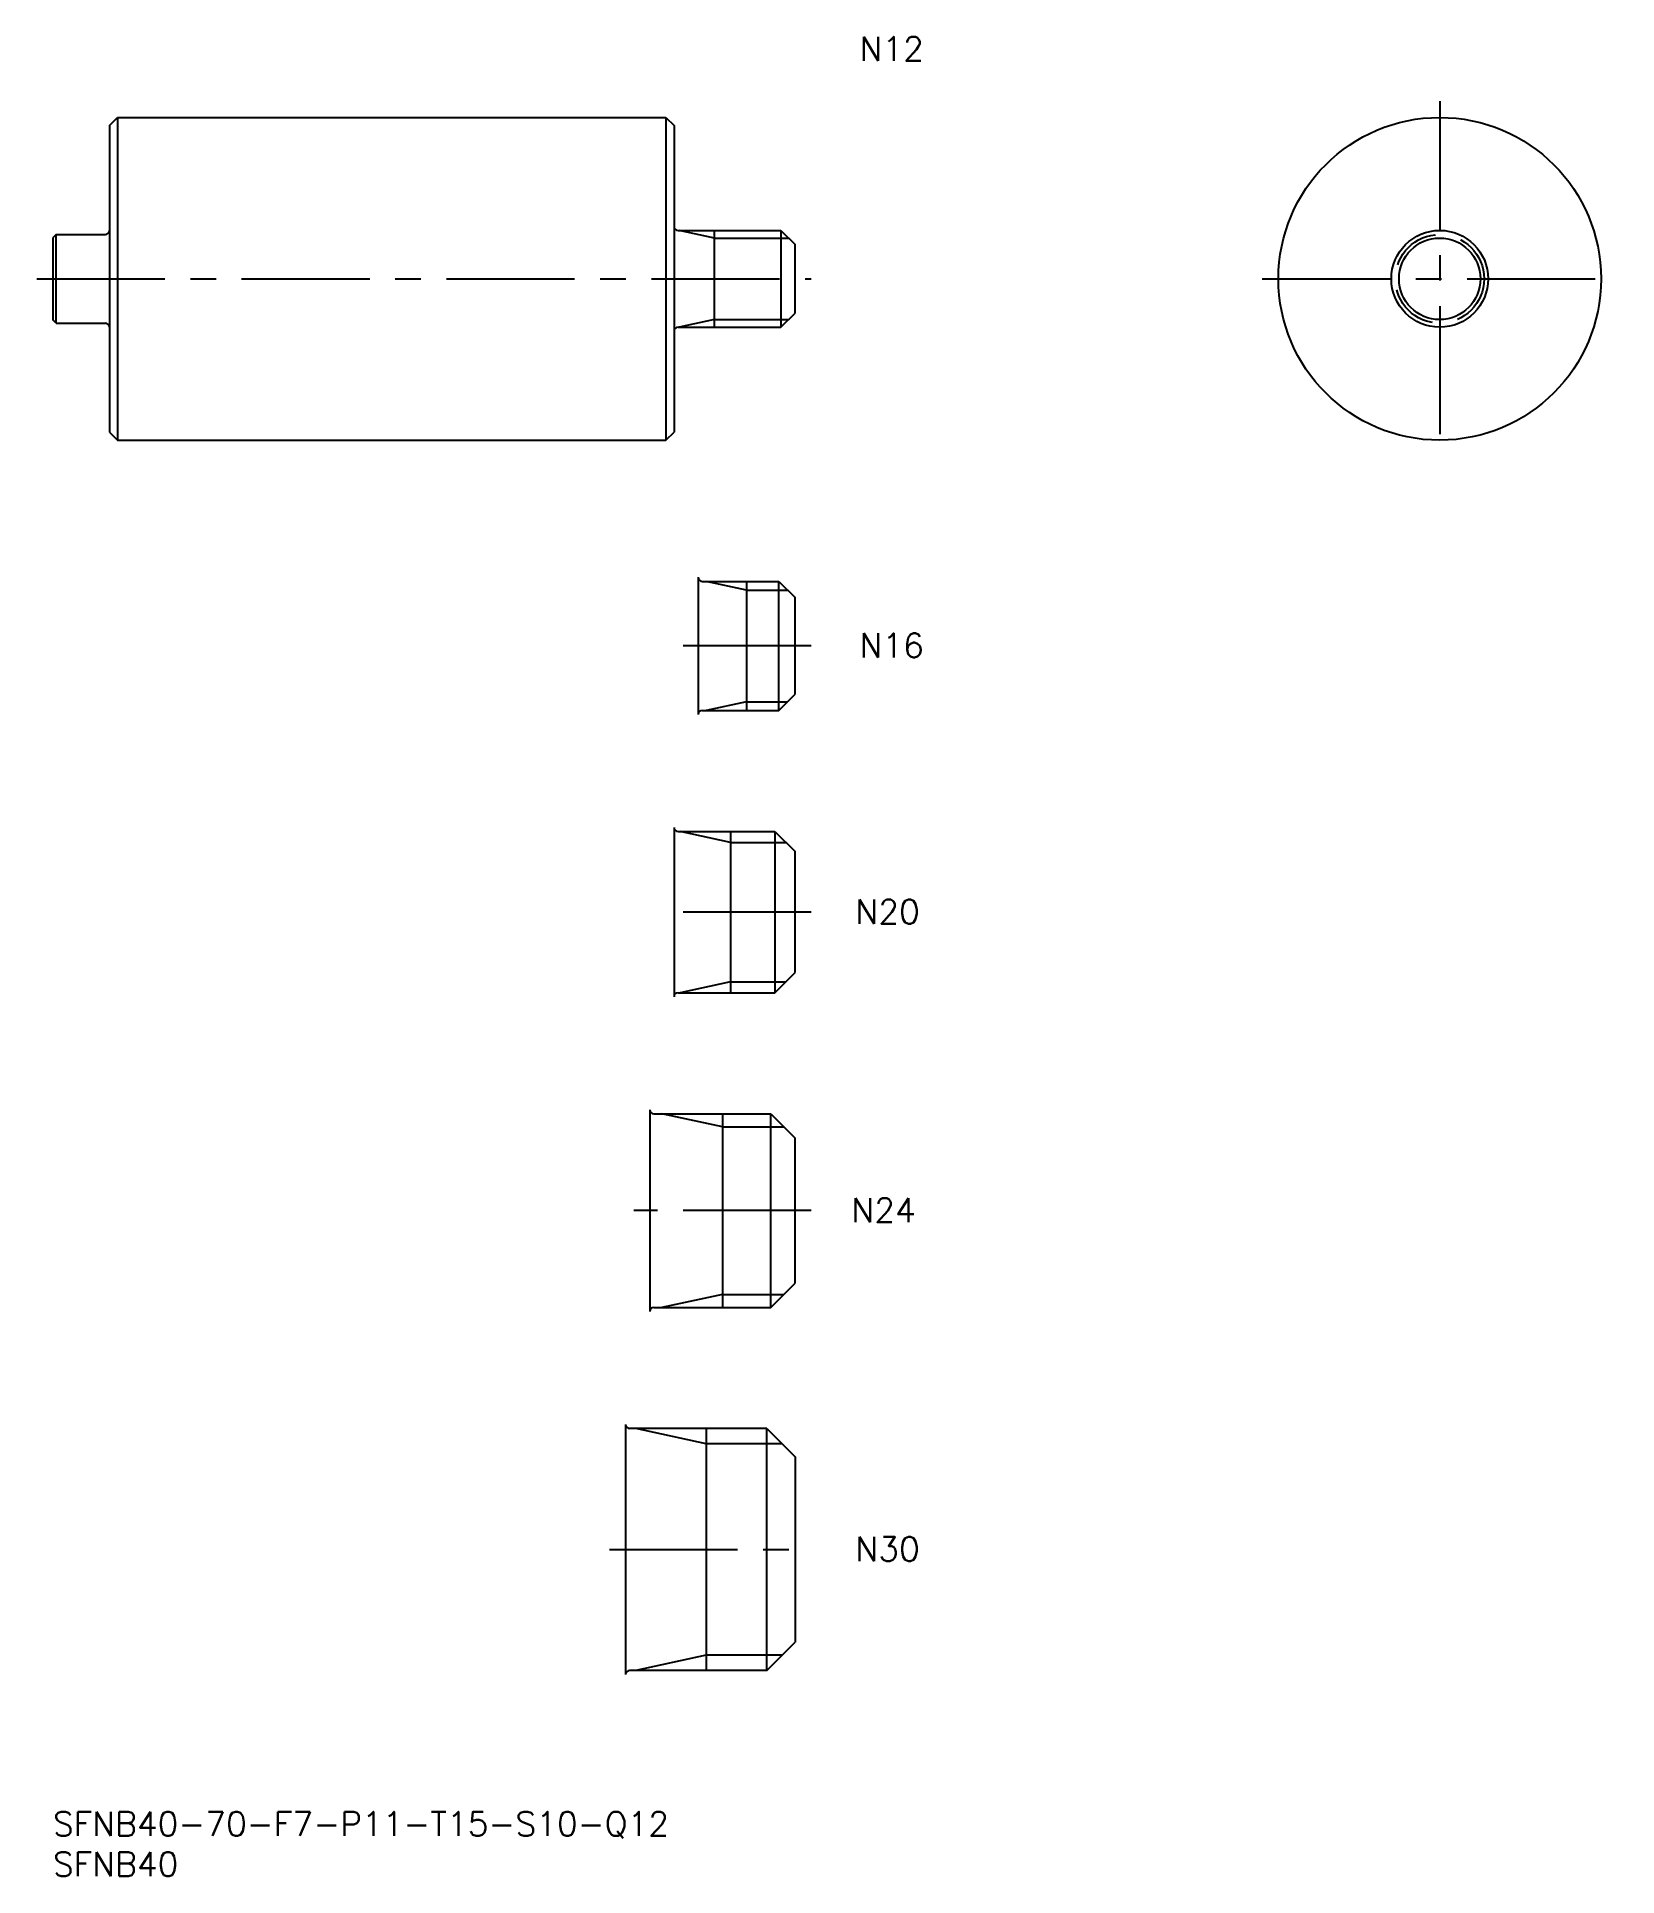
# Model space of a CAD drawing. Extents: x -2 to 194, y -8 to 220.
import ezdxf

# ---------------------------------------------------------------- set-up
doc = ezdxf.new("R2010")
doc.units = 0
doc.header["$LTSCALE"] = 0.5
doc.linetypes.add('CENTER', pattern=[50.8, 31.75, -6.35, 6.35, -6.35])
doc.linetypes.add('DASHED', pattern=[19.05, 12.7, -6.35])
for name, color, linetype in [('MSM_CENTER', 1, 'CENTER'), ('MSM_CONTINUOUS', 7, 'CONTINUOUS'), ('MSM_DASHED', 4, 'DASHED'), ('MSM_NARROW', 5, 'CONTINUOUS'), ('MSM_PART_NUMBER', 7, 'CONTINUOUS')]:
    doc.layers.add(name, color=color, linetype=linetype)
doc.styles.get("Standard").update_dxf_attribs({"font": 'txt.shx', "height": 1, "bigfont": 'bigfont.shx'})

# ---------------------------------------------------------------- blocks, each defined once
blk = doc.blocks.new('*U14')
at = {"layer": 'MSM_PART_NUMBER'}
blk.add_text('SFNB40-70-F7-P11-T15-S10-Q12', height=3, dxfattribs=at).set_placement((0, -3))
blk = doc.blocks.new('*U15')
at = {"layer": 'MSM_PART_NUMBER'}
blk.add_text('SFNB40', height=3, dxfattribs=at).set_placement((0, -8))
blk = doc.blocks.new('*U16')
at = {"layer": 'MSM_PART_NUMBER'}
blk.add_text('N12', height=3, dxfattribs=at).set_placement((100, 217))
blk = doc.blocks.new('*U17')
at = {"layer": 'MSM_PART_NUMBER'}
blk.add_text('N30', height=3, dxfattribs=at).set_placement((99.5, 31.06))
blk = doc.blocks.new('*U18')
at = {"layer": 'MSM_PART_NUMBER'}
blk.add_text('N24', height=3, dxfattribs=at).set_placement((99, 73.06))
blk = doc.blocks.new('*U19')
at = {"layer": 'MSM_PART_NUMBER'}
blk.add_text('N20', height=3, dxfattribs=at).set_placement((99.5, 110.06))
blk = doc.blocks.new('*U20')
at = {"layer": 'MSM_PART_NUMBER'}
blk.add_text('N16', height=3, dxfattribs=at).set_placement((100, 143.06))

msp = doc.modelspace()

# ---------------------------------------------------------------- linework, layer by layer
at = {"layer": 'MSM_CENTER'}
for p, q in [((171.93, 212), (171.93, 168)), ((-2, 190), (94, 190)), ((149.93, 190), (193.93, 190)), ((94, 144.5), (78, 144.5)), ((94, 111.5), (75, 111.5)), ((94, 74.5), (72, 74.5)), ((69, 32.5), (94, 32.5))]:
    msp.add_line(p, q, dxfattribs=at)
at = {"layer": 'MSM_CONTINUOUS'}
for p, q in [((7, 209), (8, 210)), ((8, 210), (8, 170)), ((8, 210), (76, 210)), ((76, 210), (76, 170)), ((76, 210), (77, 209)), ((7, 209), (7, 171)), ((77, 209), (77, 171)), ((0.4, 195.5), (0, 195.1)), ((0, 195.1), (0, 184.9)), ((0.4, 195.5), (6.5, 195.5)), ((0.4, 184.5), (0.4, 195.5)), ((77.5, 196), (90.25, 196)), ((82, 184), (82, 196)), ((90.25, 196), (92, 194.25)), ((90.25, 196), (90.25, 184)), ((92, 185.75), (92, 194.25)), ((0.4, 184.5), (0, 184.9)), ((90.25, 184), (92, 185.75)), ((0.4, 184.5), (6.5, 184.5)), ((77.5, 184), (90.25, 184)), ((7, 171), (8, 170)), ((8, 170), (76, 170)), ((76, 170), (77, 171)), ((80, 153), (80, 136)), ((80.5, 152.5), (90, 152.5)), ((86, 152.5), (86, 136.5)), ((90, 152.5), (92, 150.5)), ((90, 136.5), (90, 152.5)), ((92, 138.5), (92, 150.5)), ((90, 136.5), (92, 138.5)), ((80.5, 136.5), (90, 136.5)), ((77, 122), (77, 101)), ((77.5, 121.5), (89.5, 121.5)), ((84, 121.5), (84, 101.5)), ((89.5, 121.5), (92, 119)), ((89.5, 121.5), (89.5, 101.5)), ((92, 104), (92, 119)), ((89.5, 101.5), (92, 104)), ((77.5, 101.5), (89.5, 101.5)), ((74, 87), (74, 62)), ((74.5, 86.5), (89, 86.5)), ((83, 86.5), (83, 62.5)), ((89, 86.5), (92, 83.5)), ((89, 62.5), (89, 86.5)), ((92, 65.5), (92, 83.5)), ((89, 62.5), (92, 65.5)), ((74.5, 62.5), (89, 62.5)), ((71, 48), (71, 17)), ((88.5, 47.5), (71.5, 47.5)), ((81, 47.5), (81, 17.5)), ((88.5, 47.5), (92, 44)), ((88.5, 17.5), (88.5, 47.5)), ((92, 44), (92, 21)), ((88.5, 17.5), (92, 21)), ((88.5, 17.5), (71.5, 17.5))]:
    msp.add_line(p, q, dxfattribs=at)
for radius in [20, 6]:
    msp.add_circle((171.93, 190), radius, dxfattribs=at)
for centre, start, end in [((77.5, 196.5), 180, 270), ((6.5, 196), 270, 0), ((6.5, 184), 0, 90), ((77.5, 183.5), 90, 180), ((80.5, 153), 180, 270), ((80.5, 136), 90, 180), ((77.5, 122), 180, 270), ((77.5, 101), 90, 180), ((74.5, 87), 180, 270), ((74.5, 62), 90, 180), ((71.5, 48), 180, 270), ((71.5, 17), 90, 180)]:
    msp.add_arc(centre, 0.5, start, end, dxfattribs=at)
at = {"layer": 'MSM_DASHED'}
msp.add_circle((171.93, 190), 5.5, dxfattribs=at)
at = {"layer": 'MSM_NARROW'}
for p, q in [((82, 195.05), (77.63, 196)), ((82, 195.05), (91.2, 195.05)), ((82, 184.95), (77.63, 184)), ((82, 184.95), (91.2, 184.95)), ((86, 151.42), (81, 152.5)), ((86, 151.42), (91.08, 151.42)), ((86, 137.58), (81, 136.5)), ((86, 137.58), (91.08, 137.58)), ((84, 120.15), (77.75, 121.5)), ((84, 120.15), (90.85, 120.15)), ((84, 102.85), (77.75, 101.5)), ((84, 102.85), (90.85, 102.85)), ((83, 84.88), (75.5, 86.5)), ((83, 84.88), (90.62, 84.88)), ((83, 64.12), (75.5, 62.5)), ((83, 64.12), (90.62, 64.12)), ((81, 45.61), (72.25, 47.5)), ((90.39, 45.61), (81, 45.61)), ((81, 19.39), (72.25, 17.5)), ((90.39, 19.39), (81, 19.39))]:
    msp.add_line(p, q, dxfattribs=at)
msp.add_circle((171.93, 190), 5.05, dxfattribs=at)

# ---------------------------------------------------------------- block references
at = {"layer": 'MSM_CONTINUOUS'}
for name in ['*U16', '*U20', '*U19', '*U18', '*U17', '*U14', '*U15']:
    msp.add_blockref(name, (0, 0), dxfattribs=at)

doc.saveas('drawing.dxf')
